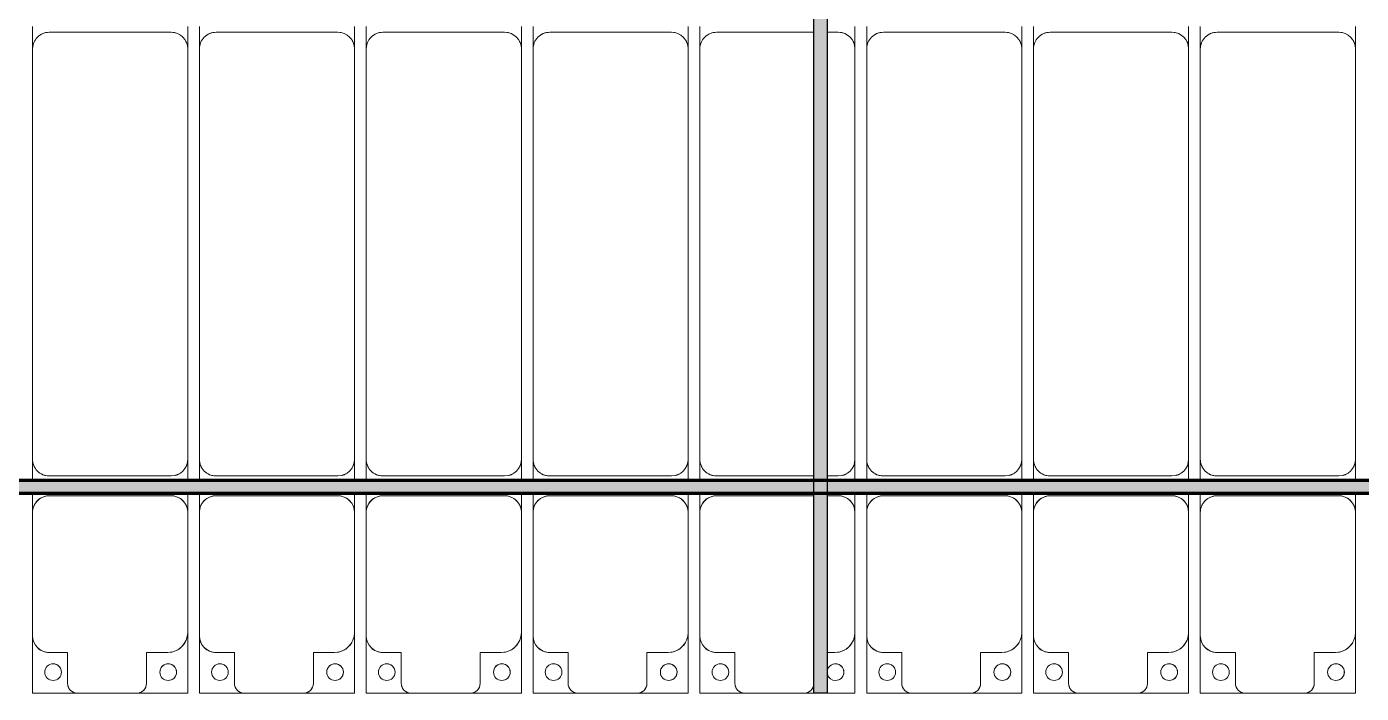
# Model space of a CAD drawing. Header units: millimetres. Extents: x -291190 to 146725, y 19759 to 185158.
# Drawn here: x -63923 to -59923, y 83792 to 85792 of the extents above; entities that cross this region are included whole.
import ezdxf

# ---------------------------------------------------------------- set-up
doc = ezdxf.new("R2010")
doc.units = ezdxf.units.MM
doc.layers.add('A-GENM', color=13, linetype='Continuous', lineweight=9)
doc.layers.add('S-BEAM', color=12, linetype='Continuous', lineweight=9)

# ---------------------------------------------------------------- blocks, each defined once
blk = doc.blocks.new('Dải phao đi lại kèm đỡ invester - DẢI PHAO ĐI LẠI-65799-KHUNG KẾT CẤU BÈ PIN 4')
at = {"layer": 'A-GENM', "color": 7}
for p, q in [((124758.4, 1312.2), (124911.8, 1312.2)), ((124758.4, 1129.7), (124758.4, 1312.2)), ((124758.4, 1312.2), (124758.4, 1129.7)), ((124911.8, 1312.2), (124758.4, 1312.2)), ((124881.8, 1282.2), (124881.8, 1189.7)), ((125088.2, 1312.2), (124911.8, 1312.2)), ((125088.2, 1312.2), (125223.4, 1312.2)), ((125223.4, 1312.2), (125088.2, 1312.2)), ((125118.2, 1189.7), (125118.2, 1282.2)), ((125223.4, 1312.2), (125223.4, 1139.7)), ((125223.4, 1139.7), (125223.4, 1312.2)), ((125258.4, 1312.2), (125411.8, 1312.2)), ((125258.4, 1129.7), (125258.4, 1312.2)), ((125258.4, 1312.2), (125258.4, 1129.7)), ((125411.8, 1312.2), (125258.4, 1312.2)), ((125381.8, 1282.2), (125381.8, 1189.7)), ((125588.2, 1312.2), (125411.8, 1312.2)), ((125588.2, 1312.2), (125723.4, 1312.2)), ((125723.4, 1312.2), (125588.2, 1312.2)), ((125618.2, 1189.7), (125618.2, 1282.2)), ((125723.4, 1312.2), (125723.4, 1139.7)), ((125723.4, 1139.7), (125723.4, 1312.2)), ((125758.4, 1312.2), (125911.8, 1312.2)), ((125758.4, 1129.7), (125758.4, 1312.2)), ((125758.4, 1312.2), (125758.4, 1129.7)), ((125911.8, 1312.2), (125758.4, 1312.2)), ((125881.8, 1282.2), (125881.8, 1189.7)), ((126088.2, 1312.2), (125911.8, 1312.2)), ((126088.2, 1312.2), (126223.4, 1312.2)), ((126223.4, 1312.2), (126088.2, 1312.2)), ((126118.2, 1189.7), (126118.2, 1282.2)), ((126223.4, 1312.2), (126223.4, 1139.7)), ((126223.4, 1139.7), (126223.4, 1312.2)), ((126258.4, 1312.2), (126341.4, 1312.2)), ((126258.4, 1129.7), (126258.4, 1312.2)), ((126258.4, 1312.2), (126258.4, 1129.7)), ((126341.4, 1312.2), (126258.4, 1312.2)), ((126381.4, 1312.2), (126411.8, 1312.2)), ((126411.8, 1312.2), (126381.4, 1312.2)), ((126381.8, 1282.2), (126381.8, 1189.7)), ((126588.2, 1312.2), (126411.8, 1312.2)), ((126588.2, 1312.2), (126723.4, 1312.2)), ((126723.4, 1312.2), (126588.2, 1312.2)), ((126618.2, 1189.7), (126618.2, 1282.2)), ((126723.4, 1312.2), (126723.4, 1139.7)), ((126723.4, 1139.7), (126723.4, 1312.2)), ((126758.4, 1312.2), (126911.8, 1312.2)), ((126758.4, 1129.7), (126758.4, 1312.2)), ((126758.4, 1312.2), (126758.4, 1129.7)), ((126911.8, 1312.2), (126758.4, 1312.2)), ((126881.8, 1282.2), (126881.8, 1189.7)), ((127088.2, 1312.2), (126911.8, 1312.2)), ((127088.2, 1312.2), (127223.4, 1312.2)), ((127223.4, 1312.2), (127088.2, 1312.2)), ((127118.2, 1189.7), (127118.2, 1282.2)), ((127223.4, 1312.2), (127223.4, 1139.7)), ((127223.4, 1139.7), (127223.4, 1312.2)), ((127258.4, 1312.2), (127411.8, 1312.2)), ((127258.4, 1129.7), (127258.4, 1312.2)), ((127258.4, 1312.2), (127258.4, 1129.7)), ((127411.8, 1312.2), (127258.4, 1312.2)), ((127381.8, 1282.2), (127381.8, 1189.7)), ((127588.2, 1312.2), (127411.8, 1312.2)), ((127588.2, 1312.2), (127723.4, 1312.2)), ((127723.4, 1312.2), (127588.2, 1312.2)), ((127618.2, 1189.7), (127618.2, 1282.2)), ((127723.4, 1312.2), (127723.4, 1139.7)), ((127723.4, 1139.7), (127723.4, 1312.2)), ((127758.4, 1312.2), (127911.8, 1312.2)), ((127758.4, 1129.7), (127758.4, 1312.2)), ((127758.4, 1312.2), (127758.4, 1129.7)), ((127911.8, 1312.2), (127758.4, 1312.2)), ((127881.8, 1282.2), (127881.8, 1189.7)), ((128088.2, 1312.2), (127911.8, 1312.2)), ((128088.2, 1312.2), (128223.4, 1312.2)), ((128223.4, 1312.2), (128088.2, 1312.2)), ((128118.2, 1189.7), (128118.2, 1282.2)), ((128223.4, 1312.2), (128223.4, 1139.7)), ((128223.4, 1139.7), (128223.4, 1312.2)), ((128258.4, 1312.2), (128411.8, 1312.2)), ((128258.4, 1129.7), (128258.4, 1312.2)), ((128258.4, 1312.2), (128258.4, 1129.7)), ((128411.8, 1312.2), (128258.4, 1312.2)), ((128381.8, 1282.2), (128381.8, 1189.7)), ((128588.2, 1312.2), (128411.8, 1312.2)), ((128588.2, 1312.2), (128723.4, 1312.2)), ((128723.4, 1312.2), (128588.2, 1312.2)), ((128618.2, 1189.7), (128618.2, 1282.2)), ((128723.4, 1312.2), (128723.4, 1139.7)), ((128723.4, 1139.7), (128723.4, 1312.2)), ((124881.8, 1189.7), (124818.4, 1189.7)), ((125173.4, 1189.7), (125118.2, 1189.7)), ((125381.8, 1189.7), (125318.4, 1189.7)), ((125673.4, 1189.7), (125618.2, 1189.7)), ((125881.8, 1189.7), (125818.4, 1189.7)), ((126173.4, 1189.7), (126118.2, 1189.7)), ((126341.4, 1189.7), (126318.4, 1189.7)), ((126673.4, 1189.7), (126618.2, 1189.7)), ((126881.8, 1189.7), (126818.4, 1189.7)), ((127173.4, 1189.7), (127118.2, 1189.7)), ((127381.8, 1189.7), (127318.4, 1189.7)), ((127673.4, 1189.7), (127618.2, 1189.7)), ((127881.8, 1189.7), (127818.4, 1189.7)), ((128173.4, 1189.7), (128118.2, 1189.7)), ((128381.8, 1189.7), (128318.4, 1189.7)), ((128673.4, 1189.7), (128618.2, 1189.7)), ((124758.4, 1129.7), (124758.4, 769.7)), ((125223.4, 769.7), (125223.4, 1139.7)), ((125258.4, 1129.7), (125258.4, 769.7)), ((125723.4, 769.7), (125723.4, 1139.7)), ((125758.4, 1129.7), (125758.4, 769.7)), ((126223.4, 769.7), (126223.4, 1139.7)), ((126258.4, 1129.7), (126258.4, 769.7)), ((126723.4, 769.7), (126723.4, 1139.7)), ((126758.4, 1129.7), (126758.4, 769.7)), ((127223.4, 769.7), (127223.4, 1139.7)), ((127258.4, 1129.7), (127258.4, 769.7)), ((127723.4, 769.7), (127723.4, 1139.7)), ((127758.4, 1129.7), (127758.4, 769.7)), ((128223.4, 769.7), (128223.4, 1139.7)), ((128258.4, 1129.7), (128258.4, 769.7)), ((128723.4, 769.7), (128723.4, 1139.7)), ((124758.4, 712.9), (124758.4, 769.7)), ((124758.4, 712.9), (124758.4, 769.7)), ((125223.4, 769.7), (125223.4, 712.9)), ((125223.4, 769.7), (125223.4, 712.9)), ((125258.4, 712.9), (125258.4, 769.7)), ((125258.4, 712.9), (125258.4, 769.7)), ((125723.4, 769.7), (125723.4, 712.9)), ((125723.4, 769.7), (125723.4, 712.9)), ((125758.4, 712.9), (125758.4, 769.7)), ((125758.4, 712.9), (125758.4, 769.7)), ((126223.4, 769.7), (126223.4, 712.9)), ((126223.4, 769.7), (126223.4, 712.9)), ((126258.4, 712.9), (126258.4, 769.7)), ((126258.4, 712.9), (126258.4, 769.7)), ((126723.4, 769.7), (126723.4, 712.9)), ((126723.4, 769.7), (126723.4, 712.9)), ((126758.4, 712.9), (126758.4, 769.7)), ((126758.4, 712.9), (126758.4, 769.7)), ((127223.4, 769.7), (127223.4, 712.9)), ((127223.4, 769.7), (127223.4, 712.9)), ((127258.4, 712.9), (127258.4, 769.7)), ((127258.4, 712.9), (127258.4, 769.7)), ((127723.4, 769.7), (127723.4, 712.9)), ((127723.4, 769.7), (127723.4, 712.9)), ((127758.4, 712.9), (127758.4, 769.7)), ((127758.4, 712.9), (127758.4, 769.7)), ((128223.4, 769.7), (128223.4, 712.9)), ((128223.4, 769.7), (128223.4, 712.9)), ((128258.4, 712.9), (128258.4, 769.7)), ((128258.4, 712.9), (128258.4, 769.7)), ((128723.4, 769.7), (128723.4, 712.9)), ((128723.4, 769.7), (128723.4, 712.9)), ((124808.4, 719.7), (125173.4, 719.7)), ((125308.4, 719.7), (125673.4, 719.7)), ((125808.4, 719.7), (126173.4, 719.7)), ((126308.4, 719.7), (126341.4, 719.7)), ((126381.4, 719.7), (126673.4, 719.7)), ((126808.4, 719.7), (127173.4, 719.7)), ((127308.4, 719.7), (127673.4, 719.7)), ((127808.4, 719.7), (128173.4, 719.7)), ((128308.4, 719.7), (128673.4, 719.7)), ((124758.4, 610.3), (124758.4, 672.9)), ((124758.4, 610.3), (124758.4, 672.9)), ((125173.4, 660.3), (124808.4, 660.3)), ((125223.4, 672.9), (125223.4, 610.3)), ((125223.4, 672.9), (125223.4, 610.3)), ((125258.4, 610.3), (125258.4, 672.9)), ((125258.4, 610.3), (125258.4, 672.9)), ((125673.4, 660.3), (125308.4, 660.3)), ((125723.4, 672.9), (125723.4, 610.3)), ((125723.4, 672.9), (125723.4, 610.3)), ((125758.4, 610.3), (125758.4, 672.9)), ((125758.4, 610.3), (125758.4, 672.9)), ((126173.4, 660.3), (125808.4, 660.3)), ((126223.4, 672.9), (126223.4, 610.3)), ((126223.4, 672.9), (126223.4, 610.3)), ((126258.4, 610.3), (126258.4, 672.9)), ((126258.4, 610.3), (126258.4, 672.9)), ((126341.4, 660.3), (126308.4, 660.3)), ((126673.4, 660.3), (126381.4, 660.3)), ((126723.4, 672.9), (126723.4, 610.3)), ((126723.4, 672.9), (126723.4, 610.3)), ((126758.4, 610.3), (126758.4, 672.9)), ((126758.4, 610.3), (126758.4, 672.9)), ((127173.4, 660.3), (126808.4, 660.3)), ((127223.4, 672.9), (127223.4, 610.3)), ((127223.4, 672.9), (127223.4, 610.3)), ((127258.4, 610.3), (127258.4, 672.9)), ((127258.4, 610.3), (127258.4, 672.9)), ((127673.4, 660.3), (127308.4, 660.3)), ((127723.4, 672.9), (127723.4, 610.3)), ((127723.4, 672.9), (127723.4, 610.3)), ((127758.4, 610.3), (127758.4, 672.9)), ((127758.4, 610.3), (127758.4, 672.9)), ((128173.4, 660.3), (127808.4, 660.3)), ((128223.4, 672.9), (128223.4, 610.3)), ((128223.4, 672.9), (128223.4, 610.3)), ((128258.4, 610.3), (128258.4, 672.9)), ((128258.4, 610.3), (128258.4, 672.9)), ((128673.4, 660.3), (128308.4, 660.3)), ((128723.4, 672.9), (128723.4, 610.3)), ((128723.4, 672.9), (128723.4, 610.3)), ((124758.4, 610.3), (124758.4, -620.3)), ((125223.4, -620.3), (125223.4, 610.3)), ((125258.4, 610.3), (125258.4, -620.3)), ((125723.4, -620.3), (125723.4, 610.3)), ((125758.4, 610.3), (125758.4, -620.3)), ((126223.4, -620.3), (126223.4, 610.3)), ((126258.4, 610.3), (126258.4, -620.3)), ((126723.4, -620.3), (126723.4, 610.3)), ((126758.4, 610.3), (126758.4, -620.3)), ((127223.4, -620.3), (127223.4, 610.3)), ((127258.4, 610.3), (127258.4, -620.3)), ((127723.4, -620.3), (127723.4, 610.3)), ((127758.4, 610.3), (127758.4, -620.3)), ((128223.4, -620.3), (128223.4, 610.3)), ((128258.4, 610.3), (128258.4, -620.3)), ((128723.4, -620.3), (128723.4, 610.3)), ((124758.4, -687.1), (124758.4, -620.3)), ((124758.4, -687.1), (124758.4, -620.3)), ((125223.4, -620.3), (125223.4, -687.1)), ((125223.4, -620.3), (125223.4, -687.1)), ((125258.4, -687.1), (125258.4, -620.3)), ((125258.4, -687.1), (125258.4, -620.3)), ((125723.4, -620.3), (125723.4, -687.1)), ((125723.4, -620.3), (125723.4, -687.1)), ((125758.4, -687.1), (125758.4, -620.3)), ((125758.4, -687.1), (125758.4, -620.3)), ((126223.4, -620.3), (126223.4, -687.1)), ((126223.4, -620.3), (126223.4, -687.1)), ((126258.4, -687.1), (126258.4, -620.3)), ((126258.4, -687.1), (126258.4, -620.3)), ((126723.4, -620.3), (126723.4, -687.1)), ((126723.4, -620.3), (126723.4, -687.1)), ((126758.4, -687.1), (126758.4, -620.3)), ((126758.4, -687.1), (126758.4, -620.3)), ((127223.4, -620.3), (127223.4, -687.1)), ((127223.4, -620.3), (127223.4, -687.1)), ((127258.4, -687.1), (127258.4, -620.3)), ((127258.4, -687.1), (127258.4, -620.3)), ((127723.4, -620.3), (127723.4, -687.1)), ((127723.4, -620.3), (127723.4, -687.1)), ((127758.4, -687.1), (127758.4, -620.3)), ((127758.4, -687.1), (127758.4, -620.3)), ((128223.4, -620.3), (128223.4, -687.1)), ((128223.4, -620.3), (128223.4, -687.1)), ((128258.4, -687.1), (128258.4, -620.3)), ((128258.4, -687.1), (128258.4, -620.3)), ((128723.4, -620.3), (128723.4, -687.1)), ((128723.4, -620.3), (128723.4, -687.1)), ((124808.4, -670.3), (125173.4, -670.3)), ((125308.4, -670.3), (125673.4, -670.3)), ((125808.4, -670.3), (126173.4, -670.3)), ((126308.4, -670.3), (126341.4, -670.3)), ((126381.4, -670.3), (126673.4, -670.3)), ((126808.4, -670.3), (127173.4, -670.3)), ((127308.4, -670.3), (127673.4, -670.3)), ((127808.4, -670.3), (128173.4, -670.3)), ((128308.4, -670.3), (128673.4, -670.3))]:
    blk.add_line(p, q, dxfattribs=at)
for centre, radius, start, end in [((124911.8, 1282.2), 30, 90, 180), ((124911.8, 1282.2), 30, 105, 165), ((124911.8, 1282.2), 30, 135, 165), ((124911.8, 1282.2), 30, 135, 165), ((124911.8, 1282.2), 30, 105, 120), ((124911.8, 1282.2), 30, 105, 120), ((125088.2, 1282.2), 30, 360, 90), ((125088.2, 1282.2), 30, 60, 75), ((125088.2, 1282.2), 30, 15, 75), ((125088.2, 1282.2), 30, 60, 75), ((125088.2, 1282.2), 30, 15, 30), ((125088.2, 1282.2), 30, 15, 30), ((125411.8, 1282.2), 30, 90, 180), ((125411.8, 1282.2), 30, 105, 165), ((125411.8, 1282.2), 30, 135, 165), ((125411.8, 1282.2), 30, 135, 165), ((125411.8, 1282.2), 30, 105, 120), ((125411.8, 1282.2), 30, 105, 120), ((125588.2, 1282.2), 30, 360, 90), ((125588.2, 1282.2), 30, 60, 75), ((125588.2, 1282.2), 30, 15, 75), ((125588.2, 1282.2), 30, 60, 75), ((125588.2, 1282.2), 30, 15, 30), ((125588.2, 1282.2), 30, 15, 30), ((125911.8, 1282.2), 30, 90, 180), ((125911.8, 1282.2), 30, 105, 165), ((125911.8, 1282.2), 30, 135, 165), ((125911.8, 1282.2), 30, 135, 165), ((125911.8, 1282.2), 30, 105, 120), ((125911.8, 1282.2), 30, 105, 120), ((126088.2, 1282.2), 30, 360, 90), ((126088.2, 1282.2), 30, 60, 75), ((126088.2, 1282.2), 30, 15, 75), ((126088.2, 1282.2), 30, 60, 75), ((126088.2, 1282.2), 30, 15, 30), ((126088.2, 1282.2), 30, 15, 30), ((126411.8, 1282.2), 30, 90, 180), ((126411.8, 1282.2), 30, 105, 165), ((126411.8, 1282.2), 30, 135, 165), ((126411.8, 1282.2), 30, 135, 165), ((126411.8, 1282.2), 30, 105, 120), ((126411.8, 1282.2), 30, 105, 120), ((126588.2, 1282.2), 30, 360, 90), ((126588.2, 1282.2), 30, 60, 75), ((126588.2, 1282.2), 30, 15, 75), ((126588.2, 1282.2), 30, 60, 75), ((126588.2, 1282.2), 30, 15, 30), ((126588.2, 1282.2), 30, 15, 30), ((126911.8, 1282.2), 30, 90, 180), ((126911.8, 1282.2), 30, 105, 165), ((126911.8, 1282.2), 30, 135, 165), ((126911.8, 1282.2), 30, 135, 165), ((126911.8, 1282.2), 30, 105, 120), ((126911.8, 1282.2), 30, 105, 120), ((127088.2, 1282.2), 30, 360, 90), ((127088.2, 1282.2), 30, 60, 75), ((127088.2, 1282.2), 30, 15, 75), ((127088.2, 1282.2), 30, 60, 75), ((127088.2, 1282.2), 30, 15, 30), ((127088.2, 1282.2), 30, 15, 30), ((127411.8, 1282.2), 30, 90, 180), ((127411.8, 1282.2), 30, 105, 165), ((127411.8, 1282.2), 30, 135, 165), ((127411.8, 1282.2), 30, 135, 165), ((127411.8, 1282.2), 30, 105, 120), ((127411.8, 1282.2), 30, 105, 120), ((127588.2, 1282.2), 30, 360, 90), ((127588.2, 1282.2), 30, 60, 75), ((127588.2, 1282.2), 30, 15, 75), ((127588.2, 1282.2), 30, 60, 75), ((127588.2, 1282.2), 30, 15, 30), ((127588.2, 1282.2), 30, 15, 30), ((127911.8, 1282.2), 30, 90, 180), ((127911.8, 1282.2), 30, 105, 165), ((127911.8, 1282.2), 30, 135, 165), ((127911.8, 1282.2), 30, 135, 165), ((127911.8, 1282.2), 30, 105, 120), ((127911.8, 1282.2), 30, 105, 120), ((128088.2, 1282.2), 30, 360, 90), ((128088.2, 1282.2), 30, 60, 75), ((128088.2, 1282.2), 30, 15, 75), ((128088.2, 1282.2), 30, 60, 75), ((128088.2, 1282.2), 30, 15, 30), ((128088.2, 1282.2), 30, 15, 30), ((128411.8, 1282.2), 30, 90, 180), ((128411.8, 1282.2), 30, 105, 165), ((128411.8, 1282.2), 30, 135, 165), ((128411.8, 1282.2), 30, 135, 165), ((128411.8, 1282.2), 30, 105, 120), ((128411.8, 1282.2), 30, 105, 120), ((128588.2, 1282.2), 30, 360, 90), ((128588.2, 1282.2), 30, 60, 75), ((128588.2, 1282.2), 30, 15, 75), ((128588.2, 1282.2), 30, 60, 75), ((128588.2, 1282.2), 30, 15, 30), ((128588.2, 1282.2), 30, 15, 30), ((124816.8, 1248.6), 25, 90, 270), ((124816.8, 1248.6), 25, 90, 255), ((124816.8, 1248.6), 25, 270, 90), ((124816.8, 1248.6), 25, 0, 90), ((124816.8, 1248.6), 25, 300, 345), ((125161.8, 1248.6), 25, 90, 270), ((125161.8, 1248.6), 25, 90, 180), ((125161.8, 1248.6), 25, 195, 255), ((125161.8, 1248.6), 25, 270, 90), ((125161.8, 1248.6), 25, 270, 90), ((125316.8, 1248.6), 25, 90, 270), ((125316.8, 1248.6), 25, 90, 255), ((125316.8, 1248.6), 25, 270, 90), ((125316.8, 1248.6), 25, 0, 90), ((125316.8, 1248.6), 25, 300, 345), ((125661.8, 1248.6), 25, 90, 270), ((125661.8, 1248.6), 25, 90, 180), ((125661.8, 1248.6), 25, 195, 255), ((125661.8, 1248.6), 25, 270, 90), ((125661.8, 1248.6), 25, 270, 90), ((125816.8, 1248.6), 25, 90, 270), ((125816.8, 1248.6), 25, 90, 255), ((125816.8, 1248.6), 25, 270, 90), ((125816.8, 1248.6), 25, 0, 90), ((125816.8, 1248.6), 25, 300, 345), ((126161.8, 1248.6), 25, 90, 270), ((126161.8, 1248.6), 25, 90, 180), ((126161.8, 1248.6), 25, 195, 255), ((126161.8, 1248.6), 25, 270, 90), ((126161.8, 1248.6), 25, 270, 90), ((126316.8, 1248.6), 25, 90, 270), ((126316.8, 1248.6), 25, 90, 255), ((126316.8, 1248.6), 25, 15, 90), ((126316.8, 1248.6), 25, 15, 90), ((126316.8, 1248.6), 25, 270, 345), ((126316.8, 1248.6), 25, 300, 345), ((126661.8, 1248.6), 25, 90, 270), ((126661.8, 1248.6), 25, 90, 180), ((126661.8, 1248.6), 25, 195, 255), ((126661.8, 1248.6), 25, 270, 90), ((126661.8, 1248.6), 25, 270, 90), ((126816.8, 1248.6), 25, 90, 270), ((126816.8, 1248.6), 25, 90, 255), ((126816.8, 1248.6), 25, 270, 90), ((126816.8, 1248.6), 25, 0, 90), ((126816.8, 1248.6), 25, 300, 345), ((127161.8, 1248.6), 25, 90, 270), ((127161.8, 1248.6), 25, 90, 180), ((127161.8, 1248.6), 25, 195, 255), ((127161.8, 1248.6), 25, 270, 90), ((127161.8, 1248.6), 25, 270, 90), ((127316.8, 1248.6), 25, 90, 270), ((127316.8, 1248.6), 25, 90, 255), ((127316.8, 1248.6), 25, 270, 90), ((127316.8, 1248.6), 25, 0, 90), ((127316.8, 1248.6), 25, 300, 345), ((127661.8, 1248.6), 25, 90, 270), ((127661.8, 1248.6), 25, 90, 180), ((127661.8, 1248.6), 25, 195, 255), ((127661.8, 1248.6), 25, 270, 90), ((127661.8, 1248.6), 25, 270, 90), ((127816.8, 1248.6), 25, 90, 270), ((127816.8, 1248.6), 25, 90, 255), ((127816.8, 1248.6), 25, 270, 90), ((127816.8, 1248.6), 25, 0, 90), ((127816.8, 1248.6), 25, 300, 345), ((128161.8, 1248.6), 25, 90, 270), ((128161.8, 1248.6), 25, 90, 180), ((128161.8, 1248.6), 25, 195, 255), ((128161.8, 1248.6), 25, 270, 90), ((128161.8, 1248.6), 25, 270, 90), ((128316.8, 1248.6), 25, 90, 270), ((128316.8, 1248.6), 25, 90, 255), ((128316.8, 1248.6), 25, 270, 90), ((128316.8, 1248.6), 25, 0, 90), ((128316.8, 1248.6), 25, 300, 345), ((128661.8, 1248.6), 25, 90, 270), ((128661.8, 1248.6), 25, 90, 180), ((128661.8, 1248.6), 25, 195, 255), ((128661.8, 1248.6), 25, 270, 90), ((128661.8, 1248.6), 25, 270, 90), ((124816.8, 1248.6), 25, 270, 285), ((125316.8, 1248.6), 25, 270, 285), ((125816.8, 1248.6), 25, 270, 285), ((126316.8, 1248.6), 25, 270, 285), ((126816.8, 1248.6), 25, 270, 285), ((127316.8, 1248.6), 25, 270, 285), ((127816.8, 1248.6), 25, 270, 285), ((128316.8, 1248.6), 25, 270, 285), ((124818.4, 1129.7), 60, 90, 180), ((124818.4, 1129.7), 60, 90, 150), ((124818.4, 1129.7), 60, 135, 150), ((124818.4, 1129.7), 60, 135, 150), ((125173.4, 1139.7), 50, 0, 90), ((125173.4, 1139.7), 50, 45, 90), ((125173.4, 1139.7), 50, 15, 90), ((125173.4, 1139.7), 50, 45, 90), ((125318.4, 1129.7), 60, 90, 180), ((125318.4, 1129.7), 60, 90, 150), ((125318.4, 1129.7), 60, 135, 150), ((125318.4, 1129.7), 60, 135, 150), ((125673.4, 1139.7), 50, 0, 90), ((125673.4, 1139.7), 50, 45, 90), ((125673.4, 1139.7), 50, 15, 90), ((125673.4, 1139.7), 50, 45, 90), ((125818.4, 1129.7), 60, 90, 180), ((125818.4, 1129.7), 60, 90, 150), ((125818.4, 1129.7), 60, 135, 150), ((125818.4, 1129.7), 60, 135, 150), ((126173.4, 1139.7), 50, 0, 90), ((126173.4, 1139.7), 50, 45, 90), ((126173.4, 1139.7), 50, 15, 90), ((126173.4, 1139.7), 50, 45, 90), ((126318.4, 1129.7), 60, 90, 180), ((126318.4, 1129.7), 60, 90, 150), ((126318.4, 1129.7), 60, 135, 150), ((126318.4, 1129.7), 60, 135, 150), ((126673.4, 1139.7), 50, 0, 90), ((126673.4, 1139.7), 50, 45, 90), ((126673.4, 1139.7), 50, 15, 90), ((126673.4, 1139.7), 50, 45, 90), ((126818.4, 1129.7), 60, 90, 180), ((126818.4, 1129.7), 60, 90, 150), ((126818.4, 1129.7), 60, 135, 150), ((126818.4, 1129.7), 60, 135, 150), ((127173.4, 1139.7), 50, 0, 90), ((127173.4, 1139.7), 50, 45, 90), ((127173.4, 1139.7), 50, 15, 90), ((127173.4, 1139.7), 50, 45, 90), ((127318.4, 1129.7), 60, 90, 180), ((127318.4, 1129.7), 60, 90, 150), ((127318.4, 1129.7), 60, 135, 150), ((127318.4, 1129.7), 60, 135, 150), ((127673.4, 1139.7), 50, 0, 90), ((127673.4, 1139.7), 50, 45, 90), ((127673.4, 1139.7), 50, 15, 90), ((127673.4, 1139.7), 50, 45, 90), ((127818.4, 1129.7), 60, 90, 180), ((127818.4, 1129.7), 60, 90, 150), ((127818.4, 1129.7), 60, 135, 150), ((127818.4, 1129.7), 60, 135, 150), ((128173.4, 1139.7), 50, 0, 90), ((128173.4, 1139.7), 50, 45, 90), ((128173.4, 1139.7), 50, 15, 90), ((128173.4, 1139.7), 50, 45, 90), ((128318.4, 1129.7), 60, 90, 180), ((128318.4, 1129.7), 60, 90, 150), ((128318.4, 1129.7), 60, 135, 150), ((128318.4, 1129.7), 60, 135, 150), ((128673.4, 1139.7), 50, 0, 90), ((128673.4, 1139.7), 50, 45, 90), ((128673.4, 1139.7), 50, 15, 90), ((128673.4, 1139.7), 50, 45, 90), ((124808.4, 769.7), 50, 180, 270), ((125173.4, 769.7), 50, 270, 0), ((125308.4, 769.7), 50, 180, 270), ((125673.4, 769.7), 50, 270, 0), ((125808.4, 769.7), 50, 180, 270), ((126173.4, 769.7), 50, 270, 0), ((126308.4, 769.7), 50, 180, 270), ((126673.4, 769.7), 50, 270, 0), ((126808.4, 769.7), 50, 180, 270), ((127173.4, 769.7), 50, 270, 0), ((127308.4, 769.7), 50, 180, 270), ((127673.4, 769.7), 50, 270, 0), ((127808.4, 769.7), 50, 180, 270), ((128173.4, 769.7), 50, 270, 0), ((128308.4, 769.7), 50, 180, 270), ((128673.4, 769.7), 50, 270, 0), ((124808.4, 769.7), 50, 195, 270), ((125173.4, 769.7), 50, 270, 345), ((125308.4, 769.7), 50, 195, 270), ((125673.4, 769.7), 50, 270, 345), ((125808.4, 769.7), 50, 195, 270), ((126173.4, 769.7), 50, 270, 345), ((126308.4, 769.7), 50, 195, 270), ((126673.4, 769.7), 50, 270, 345), ((126808.4, 769.7), 50, 195, 270), ((127173.4, 769.7), 50, 270, 345), ((127308.4, 769.7), 50, 195, 270), ((127673.4, 769.7), 50, 270, 345), ((127808.4, 769.7), 50, 195, 270), ((128173.4, 769.7), 50, 270, 345), ((128308.4, 769.7), 50, 195, 270), ((128673.4, 769.7), 50, 270, 345), ((124808.4, 610.3), 50, 90, 180), ((124808.4, 610.3), 50, 105, 120), ((125173.4, 610.3), 50, 360, 90), ((125173.4, 610.3), 50, 60, 90), ((125308.4, 610.3), 50, 90, 180), ((125308.4, 610.3), 50, 105, 120), ((125673.4, 610.3), 50, 360, 90), ((125673.4, 610.3), 50, 60, 90), ((125808.4, 610.3), 50, 90, 180), ((125808.4, 610.3), 50, 105, 120), ((126173.4, 610.3), 50, 360, 90), ((126173.4, 610.3), 50, 60, 90), ((126308.4, 610.3), 50, 90, 180), ((126308.4, 610.3), 50, 105, 120), ((126673.4, 610.3), 50, 360, 90), ((126673.4, 610.3), 50, 60, 90), ((126808.4, 610.3), 50, 90, 180), ((126808.4, 610.3), 50, 105, 120), ((127173.4, 610.3), 50, 360, 90), ((127173.4, 610.3), 50, 60, 90), ((127308.4, 610.3), 50, 90, 180), ((127308.4, 610.3), 50, 105, 120), ((127673.4, 610.3), 50, 360, 90), ((127673.4, 610.3), 50, 60, 90), ((127808.4, 610.3), 50, 90, 180), ((127808.4, 610.3), 50, 105, 120), ((128173.4, 610.3), 50, 360, 90), ((128173.4, 610.3), 50, 60, 90), ((128308.4, 610.3), 50, 90, 180), ((128308.4, 610.3), 50, 105, 120), ((128673.4, 610.3), 50, 360, 90), ((128673.4, 610.3), 50, 60, 90), ((124808.4, 610.3), 50, 150, 180), ((125173.4, 610.3), 50, 15, 30), ((125308.4, 610.3), 50, 150, 180), ((125673.4, 610.3), 50, 15, 30), ((125808.4, 610.3), 50, 150, 180), ((126173.4, 610.3), 50, 15, 30), ((126308.4, 610.3), 50, 150, 180), ((126673.4, 610.3), 50, 15, 30), ((126808.4, 610.3), 50, 150, 180), ((127173.4, 610.3), 50, 15, 30), ((127308.4, 610.3), 50, 150, 180), ((127673.4, 610.3), 50, 15, 30), ((127808.4, 610.3), 50, 150, 180), ((128173.4, 610.3), 50, 15, 30), ((128308.4, 610.3), 50, 150, 180), ((128673.4, 610.3), 50, 15, 30), ((124808.4, -620.3), 50, 180, 270), ((124808.4, -620.3), 50, 195, 210), ((125173.4, -620.3), 50, 270, 0), ((125173.4, -620.3), 50, 330, 0), ((125308.4, -620.3), 50, 180, 270), ((125308.4, -620.3), 50, 195, 210), ((125673.4, -620.3), 50, 270, 0), ((125673.4, -620.3), 50, 330, 0), ((125808.4, -620.3), 50, 180, 270), ((125808.4, -620.3), 50, 195, 210), ((126173.4, -620.3), 50, 270, 0), ((126173.4, -620.3), 50, 330, 0), ((126308.4, -620.3), 50, 180, 270), ((126308.4, -620.3), 50, 195, 210), ((126673.4, -620.3), 50, 270, 0), ((126673.4, -620.3), 50, 330, 0), ((126808.4, -620.3), 50, 180, 270), ((126808.4, -620.3), 50, 195, 210), ((127173.4, -620.3), 50, 270, 0), ((127173.4, -620.3), 50, 330, 0), ((127308.4, -620.3), 50, 180, 270), ((127308.4, -620.3), 50, 195, 210), ((127673.4, -620.3), 50, 270, 0), ((127673.4, -620.3), 50, 330, 0), ((127808.4, -620.3), 50, 180, 270), ((127808.4, -620.3), 50, 195, 210), ((128173.4, -620.3), 50, 270, 0), ((128173.4, -620.3), 50, 330, 0), ((128308.4, -620.3), 50, 180, 270), ((128308.4, -620.3), 50, 195, 210), ((128673.4, -620.3), 50, 270, 0), ((128673.4, -620.3), 50, 330, 0), ((124808.4, -620.3), 50, 240, 270), ((125173.4, -620.3), 50, 270, 300), ((125308.4, -620.3), 50, 240, 270), ((125673.4, -620.3), 50, 270, 300), ((125808.4, -620.3), 50, 240, 270), ((126173.4, -620.3), 50, 270, 300), ((126308.4, -620.3), 50, 240, 270), ((126673.4, -620.3), 50, 270, 300), ((126808.4, -620.3), 50, 240, 270), ((127173.4, -620.3), 50, 270, 300), ((127308.4, -620.3), 50, 240, 270), ((127673.4, -620.3), 50, 270, 300), ((127808.4, -620.3), 50, 240, 270), ((128173.4, -620.3), 50, 270, 300), ((128308.4, -620.3), 50, 240, 270), ((128673.4, -620.3), 50, 270, 300)]:
    blk.add_arc(centre, radius, start, end, dxfattribs=at)
blk = doc.blocks.new('Dầm C52 - Dầm C52-V25-KHUNG KẾT CẤU BÈ PIN 4')
at = {"layer": 'S-BEAM', "lineweight": 140}
blk.add_hatch(color=1, dxfattribs=at).paths.add_polyline_path([(-173700.3, 20), (-174539.9, 20), (-174539.9, -20), (174539.9, -20), (174539.9, 20), (-172791.8, 20)])
at = {"layer": 'S-BEAM', "color": 1, "lineweight": 140}
for p, q in [((-174539.9, 20), (174539.9, 20)), ((174539.9, -20), (-174539.9, -20))]:
    blk.add_line(p, q, dxfattribs=at)
blk = doc.blocks.new('Dầm C52 - Hộp 40x60-62905-KHUNG KẾT CẤU BÈ PIN 4')
at = {"layer": 'S-BEAM', "lineweight": 25}
blk.add_hatch(color=4, dxfattribs=at).paths.add_polyline_path([(-37712.2, -20), (37712.2, -20), (37712.2, 20), (-37712.2, 20)])
at = {"layer": 'S-BEAM', "color": 4, "lineweight": 25}
for p, q in [((-37712.2, -20), (-37712.2, 20)), ((-37712.2, 20), (37712.2, 20)), ((37712.2, -20), (-37712.2, -20))]:
    blk.add_line(p, q, dxfattribs=at)

msp = doc.modelspace()

# ---------------------------------------------------------------- block references
at = {"layer": 'A-GENM', "color": 7, "rotation": 180}
msp.add_blockref('Dải phao đi lại kèm đỡ invester - DẢI PHAO ĐI LẠI-65799-KHUNG KẾT CẤU BÈ PIN 4', (64817.6, 85104.6), dxfattribs=at)
at = {"layer": 'S-BEAM', "color": 4, "lineweight": 25, "rotation": 89.99999999999977}
msp.add_blockref('Dầm C52 - Hộp 40x60-62905-KHUNG KẾT CẤU BÈ PIN 4', (-61543.8, 121504.6), dxfattribs=at)
at = {"layer": 'S-BEAM', "color": 1, "lineweight": 140, "rotation": 180}
msp.add_blockref('Dầm C52 - Dầm C52-V25-KHUNG KẾT CẤU BÈ PIN 4', (-109123.8, 84411.7), dxfattribs=at)

doc.saveas('drawing.dxf')
